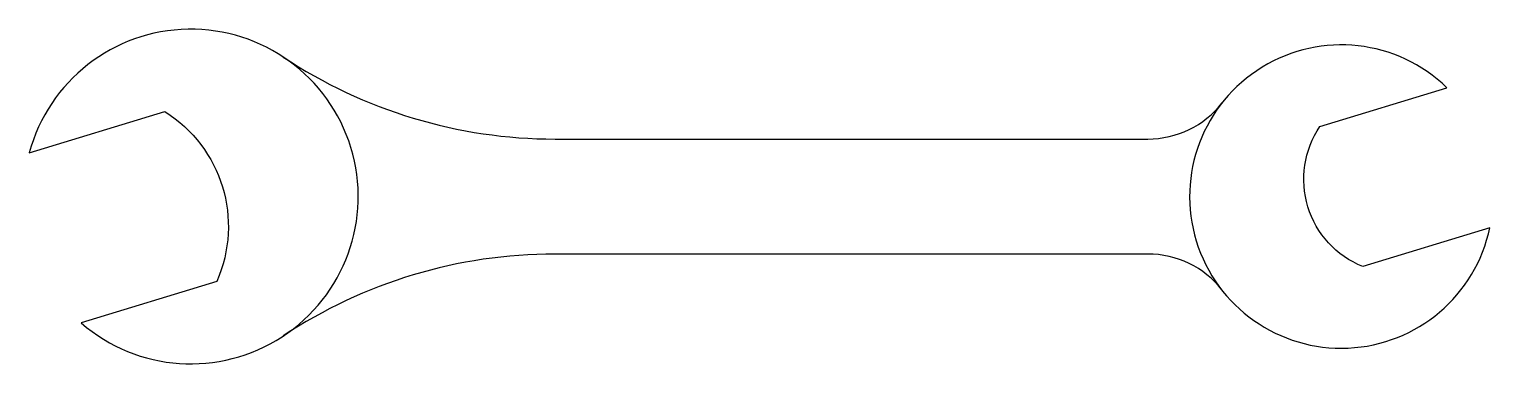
# Model space of a CAD drawing. Header units: millimetres. Extents: x 1 to 141, y -2 to 30.
import ezdxf

# ---------------------------------------------------------------- set-up
doc = ezdxf.new("R2010")
doc.units = ezdxf.units.MM
doc.header["$MEASUREMENT"] = 0

msp = doc.modelspace()

# ---------------------------------------------------------------- linework, layer by layer
for points in [[(5.91, 1.99, 3.477111), (0.94, 18.25), (13.9, 22.21, -0.372217), (18.87, 5.96)], [(136.48, 24.49, 3.885489), (140.58, 11.1), (128.43, 7.39, -0.477592), (124.34, 20.78)]]:
    msp.add_lwpolyline(points, format="xyb", close=True)
for points in [[(25.23, 27.42, 0.147477), (51.21, 19.58), (107.89, 19.58, 0.230414), (114.98, 23.03)], [(114.98, 5.14, 0.230414), (107.89, 8.58), (51.21, 8.58, 0.147477), (25.23, 0.75)]]:
    msp.add_lwpolyline(points, format="xyb")

doc.saveas('drawing.dxf')
